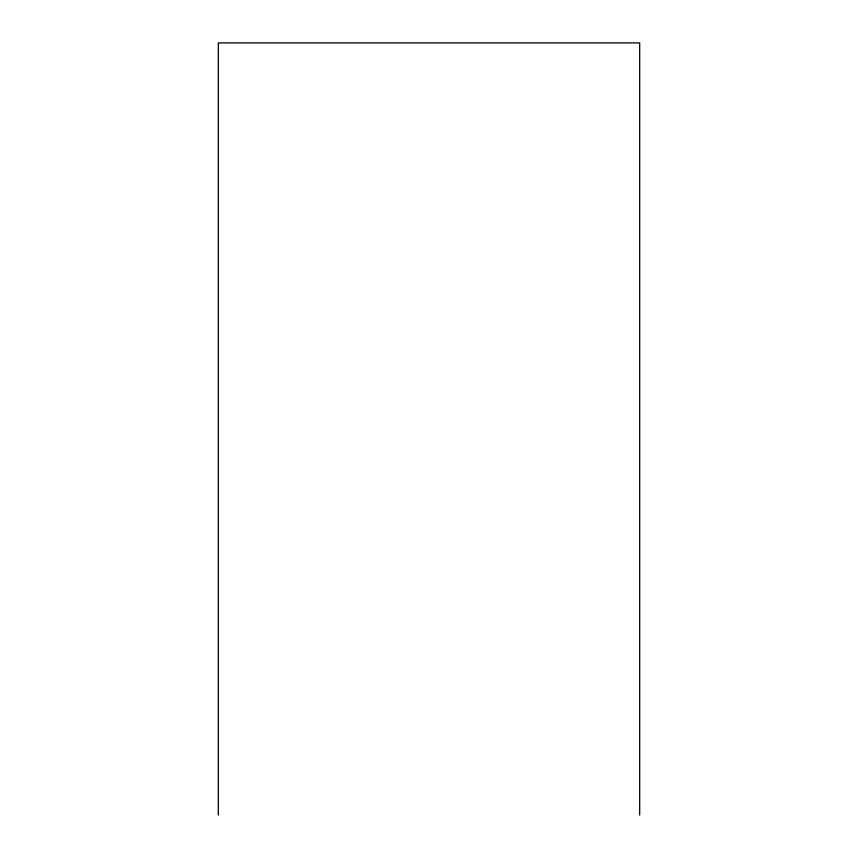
<?xml version="1.0" encoding="UTF-8"?>
<svg xmlns="http://www.w3.org/2000/svg" width="858" height="858" viewBox="0 0 858 858"><rect width="100%" height="100%" fill="white"/><g stroke="black" fill="none" stroke-linecap="round" stroke-linejoin="round"><path stroke-width="1.29" d="M639.682 815.1L639.682 42.9L218.318 42.9L218.318 815.1"/></g></svg>
